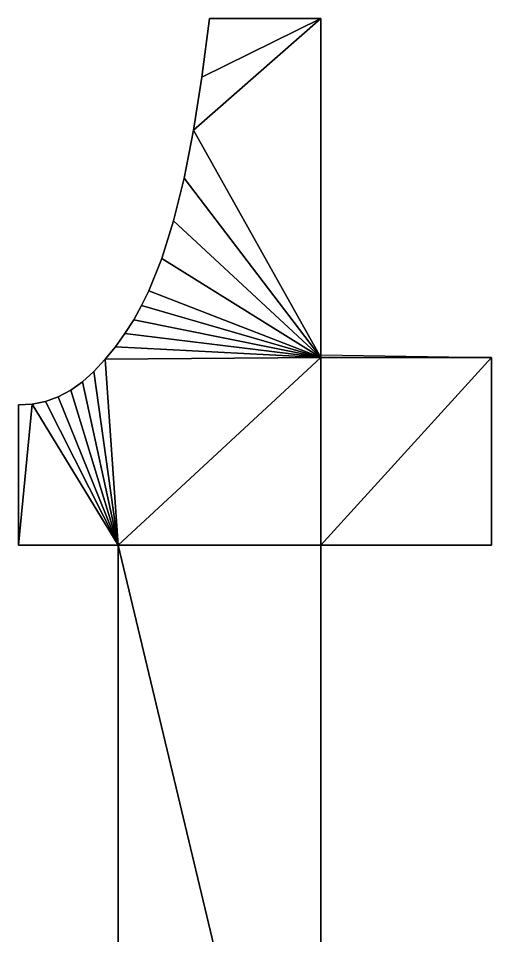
# Model space of a CAD drawing. Extents: x -29.1 to 29.1, y -25 to 25.
# Drawn here: x 5.673 to 7.382, y 6.314 to 9.629 of the extents above; entities that cross this region are included whole.
import ezdxf

# ---------------------------------------------------------------- set-up
doc = ezdxf.new("R2010")
doc.units = 0
doc.header["$MEASUREMENT"] = 0
doc.layers.add('ConstrLine', color=7, linetype='Continuous')
doc.layers.add('ObjLayer', color=2, linetype='Continuous')

msp = doc.modelspace()

# ---------------------------------------------------------------- linework, layer by layer
at = {"layer": 'ConstrLine'}
for p, q in [((6.363, 9.629, 4), (6.336, 9.417, 4)), ((6.765, 9.629, 4), (6.363, 9.629, 4)), ((6.765, 8.403, 4), (6.765, 9.629, 4)), ((6.336, 9.417, 4), (6.306, 9.225, 4)), ((6.306, 9.225, 4), (6.272, 9.051, 4)), ((6.272, 9.051, 4), (6.233, 8.897, 4)), ((6.233, 8.897, 4), (6.191, 8.761, 4)), ((6.191, 8.761, 4), (6.144, 8.645, 4)), ((6.144, 8.645, 4), (6.118, 8.591, 4)), ((6.118, 8.591, 4), (6.09, 8.54, 4)), ((6.09, 8.54, 4), (6.058, 8.49, 4)), ((6.058, 8.49, 4), (6.024, 8.442, 4)), ((6.024, 8.442, 4), (5.987, 8.397, 4)), ((5.987, 8.397, 4), (5.946, 8.353, 4)), ((7.382, 8.403, 4), (6.765, 8.403, 4)), ((7.382, 7.726, 4), (7.382, 8.403, 4)), ((5.946, 8.353, 4), (5.905, 8.316, 4)), ((5.905, 8.316, 4), (5.862, 8.286, 4)), ((5.817, 8.262, 4), (5.771, 8.245, 4)), ((5.862, 8.286, 4), (5.817, 8.262, 4)), ((5.723, 8.235, 4), (5.673, 8.232, 4)), ((5.673, 8.232, 4), (5.673, 7.726, 4)), ((5.771, 8.245, 4), (5.723, 8.235, 4)), ((5.673, 7.726, 4), (6.033, 7.726, 4)), ((6.033, 7.726, 4), (6.033, 4.554, 4)), ((6.765, 4.661, 4), (6.765, 7.726, 4)), ((6.765, 7.726, 4), (7.382, 7.726, 4))]:
    msp.add_line(p, q, dxfattribs=at)
for points in [[(6.336, 9.417, 5), (6.306, 9.225, 5), (6.765, 9.629, 5)], [(6.765, 9.629, 5), (6.306, 9.225, 5), (6.765, 8.403, 5)], [(6.363, 9.629, 4), (6.336, 9.417, 4), (6.336, 9.417, 5)], [(6.363, 9.629, 4), (6.336, 9.417, 5), (6.363, 9.629, 5)], [(6.765, 9.629, 5), (6.363, 9.629, 5), (6.336, 9.417, 5)], [(6.363, 9.629, 4), (6.363, 9.629, 5), (6.765, 9.629, 5)], [(6.363, 9.629, 4), (6.765, 9.629, 5), (6.765, 9.629, 4)], [(6.765, 8.403, 4), (6.765, 9.629, 4), (6.765, 9.629, 5)], [(6.765, 8.403, 4), (6.765, 9.629, 5), (6.765, 8.403, 5)], [(6.336, 9.417, 4), (6.306, 9.225, 4), (6.306, 9.225, 5)], [(6.336, 9.417, 4), (6.306, 9.225, 5), (6.336, 9.417, 5)], [(6.306, 9.225, 4), (6.272, 9.051, 4), (6.272, 9.051, 5)], [(6.306, 9.225, 4), (6.272, 9.051, 5), (6.306, 9.225, 5)], [(6.306, 9.225, 5), (6.272, 9.051, 5), (6.765, 8.403, 5)], [(6.272, 9.051, 4), (6.233, 8.897, 4), (6.233, 8.897, 5)], [(6.272, 9.051, 4), (6.233, 8.897, 5), (6.272, 9.051, 5)], [(6.272, 9.051, 5), (6.233, 8.897, 5), (6.765, 8.403, 5)], [(6.233, 8.897, 4), (6.191, 8.761, 4), (6.191, 8.761, 5)], [(6.233, 8.897, 4), (6.191, 8.761, 5), (6.233, 8.897, 5)], [(6.233, 8.897, 5), (6.191, 8.761, 5), (6.765, 8.403, 5)], [(6.191, 8.761, 4), (6.144, 8.645, 4), (6.144, 8.645, 5)], [(6.191, 8.761, 4), (6.144, 8.645, 5), (6.191, 8.761, 5)], [(6.191, 8.761, 5), (6.144, 8.645, 5), (6.765, 8.403, 5)], [(6.144, 8.645, 4), (6.118, 8.591, 4), (6.118, 8.591, 5)], [(6.144, 8.645, 4), (6.118, 8.591, 5), (6.144, 8.645, 5)], [(6.144, 8.645, 5), (6.118, 8.591, 5), (6.765, 8.403, 5)], [(6.118, 8.591, 4), (6.09, 8.54, 4), (6.09, 8.54, 5)], [(6.118, 8.591, 4), (6.09, 8.54, 5), (6.118, 8.591, 5)], [(6.118, 8.591, 5), (6.09, 8.54, 5), (6.765, 8.403, 5)], [(6.09, 8.54, 4), (6.058, 8.49, 4), (6.058, 8.49, 5)], [(6.09, 8.54, 4), (6.058, 8.49, 5), (6.09, 8.54, 5)], [(6.09, 8.54, 5), (6.058, 8.49, 5), (6.765, 8.403, 5)], [(6.058, 8.49, 4), (6.024, 8.442, 4), (6.024, 8.442, 5)], [(6.058, 8.49, 4), (6.024, 8.442, 5), (6.058, 8.49, 5)], [(6.058, 8.49, 5), (6.024, 8.442, 5), (6.765, 8.403, 5)], [(6.024, 8.442, 4), (5.987, 8.397, 4), (5.987, 8.397, 5)], [(6.024, 8.442, 4), (5.987, 8.397, 5), (6.024, 8.442, 5)], [(6.024, 8.442, 5), (5.987, 8.397, 5), (6.765, 8.403, 5)], [(5.987, 8.397, 4), (5.946, 8.353, 4), (5.946, 8.353, 5)], [(5.987, 8.397, 4), (5.946, 8.353, 5), (5.987, 8.397, 5)], [(5.946, 8.353, 5), (6.033, 7.726, 5), (5.987, 8.397, 5)], [(6.765, 8.403, 5), (5.987, 8.397, 5), (6.033, 7.726, 5)], [(6.765, 8.403, 5), (6.033, 7.726, 5), (6.765, 7.726, 5)], [(6.765, 8.403, 4), (6.765, 8.403, 5), (7.382, 8.403, 5)], [(6.765, 8.403, 4), (7.382, 8.403, 5), (7.382, 8.403, 4)], [(6.765, 7.726, 5), (7.382, 7.726, 5), (7.382, 8.403, 5)], [(7.382, 8.403, 5), (6.765, 8.403, 5), (6.765, 7.726, 5)], [(7.382, 8.403, 4), (7.382, 8.403, 5), (7.382, 7.726, 5)], [(7.382, 7.726, 5), (7.382, 7.726, 4), (7.382, 8.403, 4)], [(5.905, 8.316, 4), (5.905, 8.316, 5), (5.946, 8.353, 5)], [(5.905, 8.316, 4), (5.946, 8.353, 5), (5.946, 8.353, 4)], [(5.905, 8.316, 5), (6.033, 7.726, 5), (5.946, 8.353, 5)], [(5.862, 8.286, 4), (5.862, 8.286, 5), (5.905, 8.316, 5)], [(5.862, 8.286, 4), (5.905, 8.316, 5), (5.905, 8.316, 4)], [(5.862, 8.286, 5), (6.033, 7.726, 5), (5.905, 8.316, 5)], [(5.771, 8.245, 4), (5.771, 8.245, 5), (5.817, 8.262, 5)], [(5.771, 8.245, 4), (5.817, 8.262, 5), (5.817, 8.262, 4)], [(5.771, 8.245, 5), (6.033, 7.726, 5), (5.817, 8.262, 5)], [(5.817, 8.262, 4), (5.817, 8.262, 5), (5.862, 8.286, 5)], [(5.817, 8.262, 4), (5.862, 8.286, 5), (5.862, 8.286, 4)], [(5.817, 8.262, 5), (6.033, 7.726, 5), (5.862, 8.286, 5)], [(5.673, 8.232, 4), (5.673, 8.232, 5), (5.723, 8.235, 5)], [(5.673, 8.232, 4), (5.723, 8.235, 5), (5.723, 8.235, 4)], [(5.673, 8.232, 5), (5.673, 7.726, 5), (5.723, 8.235, 5)], [(5.673, 7.726, 5), (6.033, 7.726, 5), (5.723, 8.235, 5)], [(5.673, 8.232, 5), (5.673, 8.232, 4), (5.673, 7.726, 5)], [(5.673, 7.726, 4), (5.673, 7.726, 5), (5.673, 8.232, 4)], [(5.723, 8.235, 4), (5.723, 8.235, 5), (5.771, 8.245, 5)], [(5.723, 8.235, 4), (5.771, 8.245, 5), (5.771, 8.245, 4)], [(5.771, 8.245, 5), (5.723, 8.235, 5), (6.033, 7.726, 5)], [(5.673, 7.726, 4), (6.033, 7.726, 4), (6.033, 7.726, 5)], [(5.673, 7.726, 4), (6.033, 7.726, 5), (5.673, 7.726, 5)], [(6.033, 4.554, 5), (6.033, 7.726, 5), (6.033, 4.554, 4)], [(6.033, 7.726, 4), (6.033, 4.554, 4), (6.033, 7.726, 5)], [(6.765, 7.726, 5), (6.033, 7.726, 5), (6.765, 4.661, 5)], [(6.765, 4.661, 5), (6.033, 7.726, 5), (6.033, 4.554, 5)], [(6.765, 7.726, 4), (6.765, 7.726, 5), (6.765, 4.661, 5)], [(7.382, 7.726, 5), (6.765, 7.726, 5), (7.382, 7.726, 4)], [(6.765, 7.726, 4), (7.382, 7.726, 4), (6.765, 7.726, 5)], [(6.765, 4.661, 5), (6.765, 4.661, 4), (6.765, 7.726, 4)]]:
    msp.add_3dface(points, dxfattribs=at)
at = {"layer": 'ObjLayer'}
for p, q in [((6.336, 9.417, 5), (6.363, 9.629, 5)), ((6.363, 9.629, 5), (6.765, 9.629, 5)), ((6.765, 9.629, 5), (6.765, 8.413, 5)), ((6.306, 9.225, 5), (6.336, 9.417, 5)), ((6.272, 9.051, 5), (6.306, 9.225, 5)), ((6.233, 8.897, 5), (6.272, 9.051, 5)), ((6.191, 8.761, 5), (6.233, 8.897, 5)), ((6.144, 8.645, 5), (6.191, 8.761, 5)), ((6.118, 8.591, 5), (6.144, 8.645, 5)), ((6.09, 8.54, 5), (6.118, 8.591, 5)), ((6.058, 8.49, 5), (6.09, 8.54, 5)), ((6.024, 8.442, 5), (6.058, 8.49, 5)), ((5.987, 8.397, 5), (6.024, 8.442, 5)), ((5.946, 8.353, 5), (5.987, 8.397, 5)), ((6.765, 8.413, 5), (7.382, 8.403, 5)), ((7.382, 8.403, 5), (7.382, 7.726, 5)), ((5.905, 8.316, 5), (5.946, 8.353, 5)), ((5.862, 8.286, 5), (5.905, 8.316, 5)), ((5.771, 8.245, 5), (5.817, 8.262, 5)), ((5.817, 8.262, 5), (5.862, 8.286, 5)), ((5.673, 8.232, 5), (5.723, 8.235, 5)), ((5.673, 7.726, 5), (5.673, 8.232, 5)), ((5.723, 8.235, 5), (5.771, 8.245, 5)), ((6.033, 7.726, 5), (5.673, 7.726, 5)), ((6.033, 4.554, 5), (6.033, 7.726, 5)), ((7.382, 7.726, 5), (6.765, 7.726, 5)), ((6.765, 7.726, 5), (6.765, 4.661, 5))]:
    msp.add_line(p, q, dxfattribs=at)

doc.saveas('drawing.dxf')
